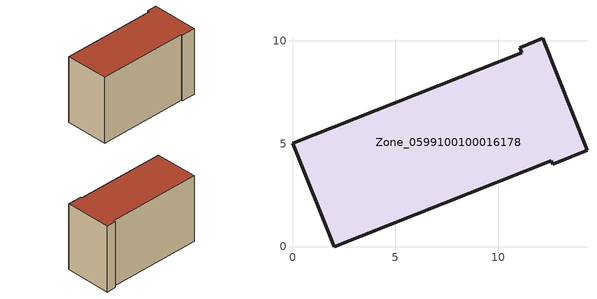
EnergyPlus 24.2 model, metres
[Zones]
Zone_0599100100016178
 floor ground (C_G): 12.58,4.17 2.02,0 0,5.03 11.14,9.43 11.04,9.67 12.17,10.12 14.32,4.68 12.64,4.01 z0
 wall outside (C_F): 11.14,9.43 0,5.03 2.02,0 12.58,4.17 12.64,4.01 14.32,4.68 12.17,10.12 11.04,9.67 11.14,9.43 z0:8.48
 roof outside (C_R): 12.58,4.17 12.64,4.01 14.32,4.68 12.17,10.12 11.04,9.67 11.14,9.43 0,5.03 2.02,0 z8.48
[BUILDING]
Pand.0599100100016178: North Axis=0; Terrain=City; Loads Convergence Tolerance Value=0.04; Temperature Convergence Tolerance Value=0.4; Solar Distribution=FullExterior; Maximum Number of Warmup Days=25; Minimum Number of Warmup Days=1
[Site:Location]
Rotterdam.The.Hague.AP_ZH_NLD Design_Conditions: Latitude=51.96; Longitude=4.45; Time Zone=1; Elevation=-4.5
[SITE:GROUNDTEMPERATURE:BUILDINGSURFACE]
18, 18, 18, 18, 18, 18, 18, 18, 18, 18, 18, 18
[MATERIAL] Thermal Absorptance=0.9; Solar Absorptance=0.7; Visible Absorptance=0.7
Name | Roughness | Thickness | Conductivity | Density | Specific Heat
G.TI.2015-2018 | MediumSmooth | 0.15 | 0.0428571 | 540 | 1210
F.TI.2015-2018 | Rough | 0.3 | 0.0666667 | 1920 | 840
R.TI.2015-2018 | MediumRough | 0.2 | 0.0333333 | 1500 | 1000
[CONSTRUCTION]
C_G: G.TI.2015-2018
C_F: F.TI.2015-2018
C_R: R.TI.2015-2018
[ZONE]
Zone_0599100100016178: Type=1; Multiplier=1; Ceiling Height=Autocalculate; Volume=Autocalculate; Floor Area=autocalculate; Part of Total Floor Area=Yes
[ZONEINFILTRATION:DESIGNFLOWRATE]
Infil_Zone_0599100100016178: Zone or ZoneList or Space or SpaceList=Zone_0599100100016178; Schedule=AlwaysOn; Design Flow Rate Calculation Method=Flow/Area; Flow Rate per Floor Area=0.0015; Constant Term Coefficient=1; Temperature Term Coefficient=0; Velocity Term Coefficient=0; Velocity Squared Term Coefficient=0
[HVACTEMPLATE:ZONE:IDEALLOADSAIRSYSTEM]
Zone_0599100100016178: Maximum Heating Supply Air Temperature=50; Minimum Cooling Supply Air Temperature=13; Maximum Heating Supply Air Humidity Ratio=0.0156; Minimum Cooling Supply Air Humidity Ratio=0.0077; Heating Limit=NoLimit; Cooling Limit=NoLimit; Dehumidification Control Type=ConstantSensibleHeatRatio; Cooling Sensible Heat Ratio=0.7; Dehumidification Setpoint=60; Humidification Control Type=None; Humidification Setpoint=30; Outdoor Air Method=None; Outdoor Air Flow Rate per Person=0.00944; Outdoor Air Flow Rate per Zone Floor Area=0; Outdoor Air Flow Rate per Zone=0; Demand Controlled Ventilation Type=None; Outdoor Air Economizer Type=NoEconomizer; Heat Recovery Type=None; Sensible Heat Recovery Effectiveness=0.7; Latent Heat Recovery Effectiveness=0.65
[ZONECONTROL:THERMOSTAT]
ThermostatControl_Zone_0599100100016178: Zone or ZoneList=Zone_0599100100016178; Control Type Schedule=DualSetpointControlType; Control 1=Thermostat_Zone_0599100100016178; Temperature Difference Between Cutout And Setpoint=0
[THERMOSTATSETPOINT:DUALSETPOINT]
Thermostat_Zone_0599100100016178: Heating Setpoint Temperature Schedule=HeatingSetpoint_Zone_0599100100016178; Cooling Setpoint Temperature Schedule=CoolingSetpoint_Zone_0599100100016178
[SCHEDULE:COMPACT]
HeatingSetpoint_Zone_0599100100016178: Through: 12/31, For: AllDays, Until: 24:00, 21
CoolingSetpoint_Zone_0599100100016178: Through: 12/31, For: AllDays, Until: 24:00, 24
DualSetpointControlType: Through: 12/31, For: AllDays, Until: 24:00, 4
AlwaysOn: Through: 12/31, For: AllDays, Until: 24:00, 1
